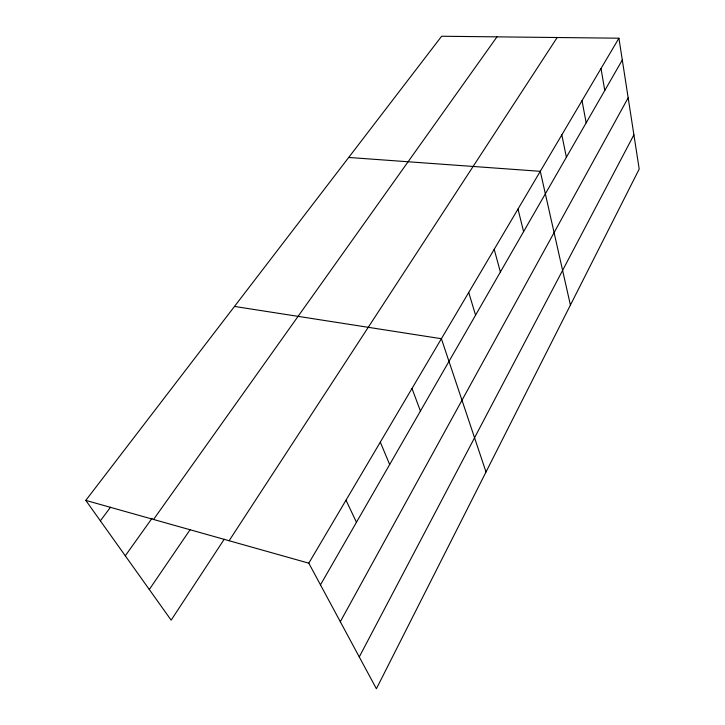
<?xml version="1.0" encoding="UTF-8"?>
<svg xmlns="http://www.w3.org/2000/svg" width="725" height="725" viewBox="0 0 725 725"><rect width="100%" height="100%" fill="white"/><g stroke="black" fill="none" stroke-linecap="round" stroke-linejoin="round"><path stroke-width="1.09" d="M359.265 656.941L633.904 134.832M340.306 621.706L628.167 97.802M320.468 584.857L622.304 60.003M618.923 38.198L639.205 169.052L376.393 688.75L308.796 563.171L618.923 38.198L441.625 36.25L85.795 500.395L171.154 620.156L224.224 539.228M229.109 540.741L557.172 37.519M149.296 589.498L190.186 529.594M125.28 555.803L152.023 518.303M153.537 519.472L496.978 36.857M100.358 520.84L110.517 507.228M348.698 157.461L540.288 171.317L570.412 305.089M234.483 306.439L441.389 338.72L486.013 471.975M85.795 500.395L308.796 563.171M346.006 500.177L356.455 522.281M380.299 442.132L389.669 464.517M411.999 388.473L420.428 411.039M468.722 292.456L475.573 315.157M494.196 249.337L500.386 272.011M517.994 209.045L523.595 231.656M561.812 134.877L566.388 157.234M582.021 100.666L586.162 122.86M601.025 68.503L604.768 90.507"/></g></svg>
